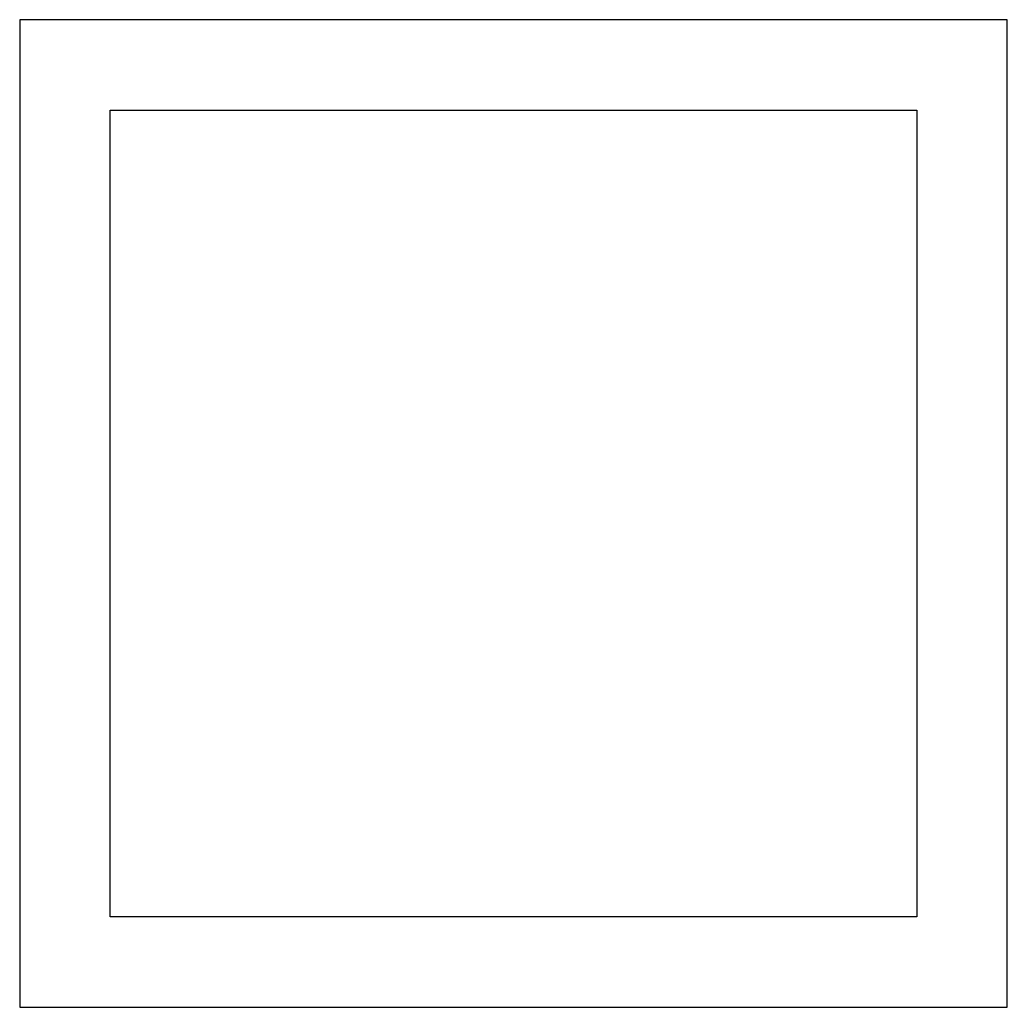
# Model space of a CAD drawing. Header units: millimetres. Extents: x -72 to 222, y -37 to 257.
import ezdxf

# ---------------------------------------------------------------- set-up
doc = ezdxf.new("R2010")
doc.units = ezdxf.units.MM
doc.layers.get('0').update_dxf_attribs({"linetype": 'CONTINUOUS'})

msp = doc.modelspace()

# ---------------------------------------------------------------- linework, layer by layer
for points in [[(221.85, -36.85), (221.85, 256.85), (-71.85, 256.85), (-71.85, -36.85)], [(-45, 230), (195, 230), (195, -10), (-45, -10)]]:
    msp.add_lwpolyline(points, close=True)

doc.saveas('drawing.dxf')
